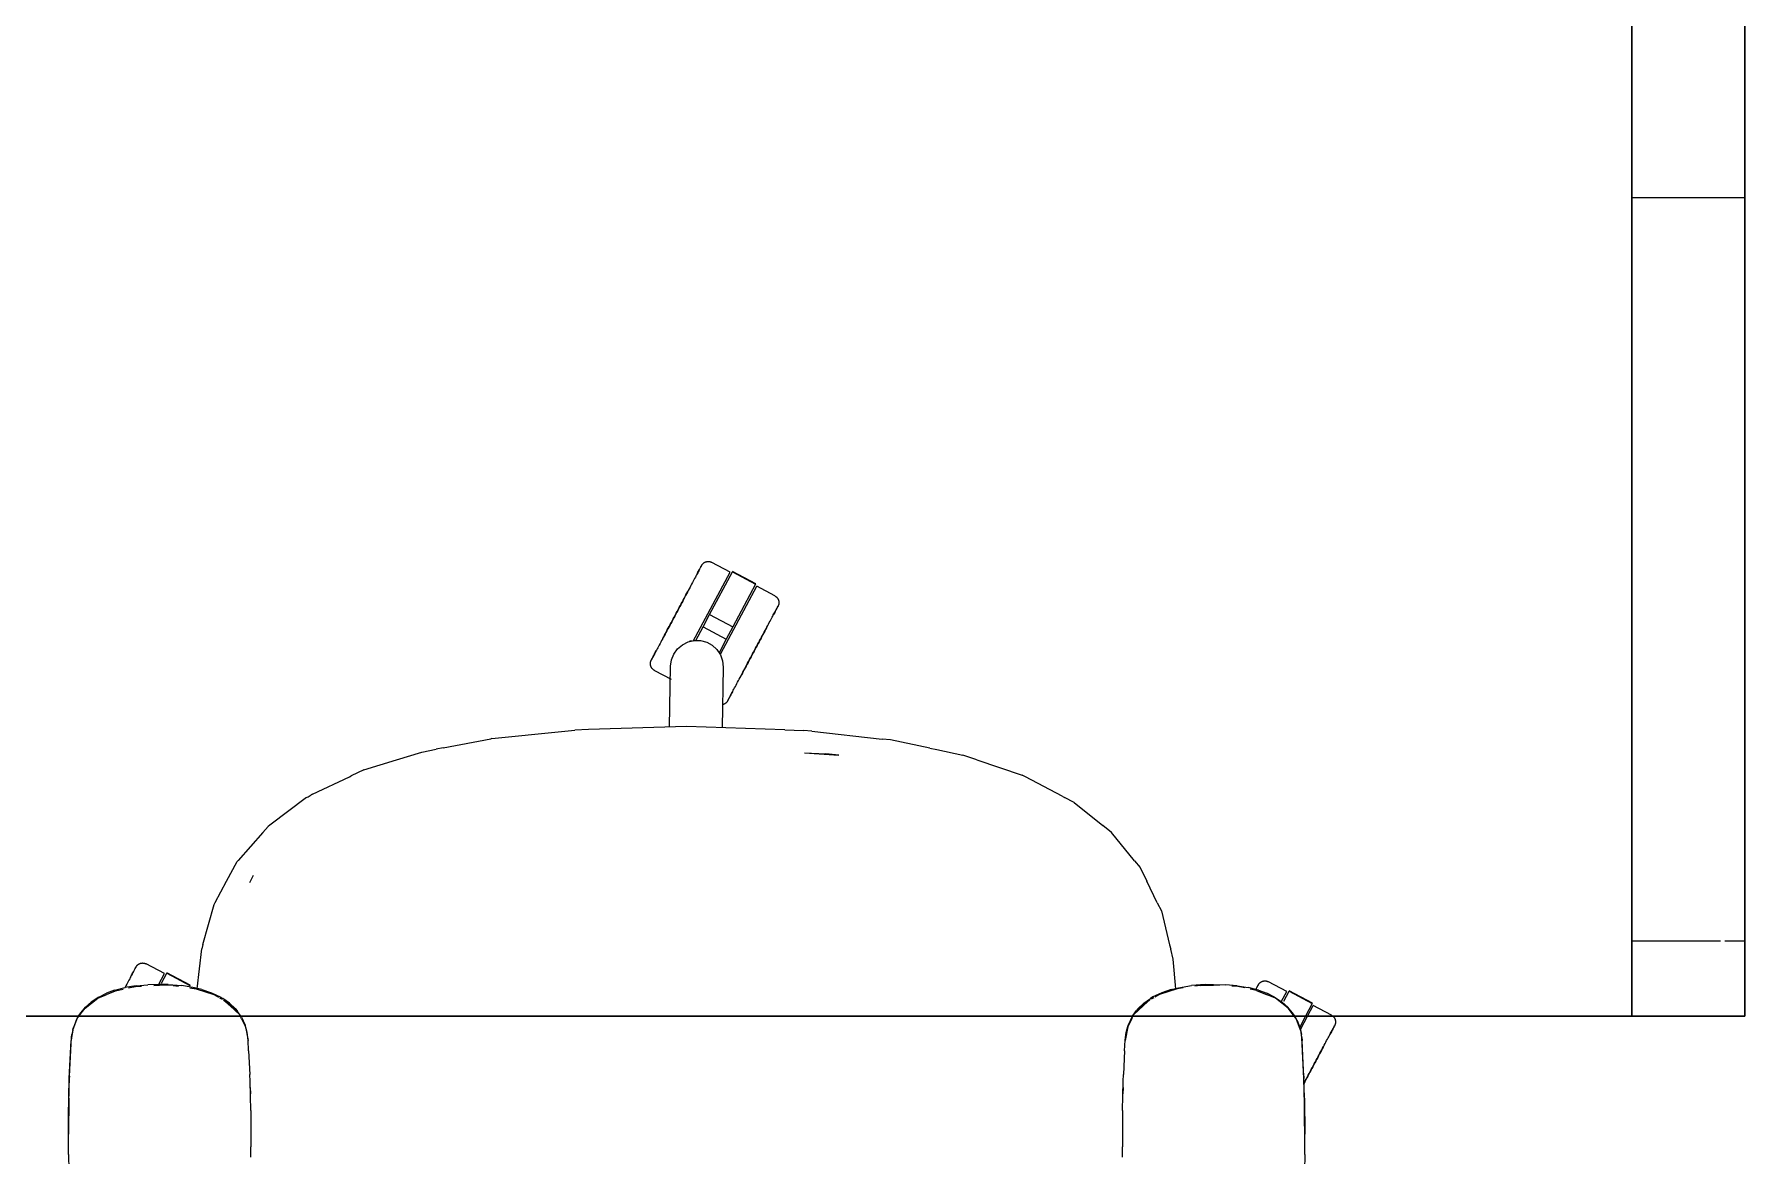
# Model space of a CAD drawing. Header units: millimetres. Extents: x 155927 to 317870, y -36033 to 97293.
# Drawn here: x 170485 to 171394, y 16709 to 17305 of the extents above; entities that cross this region are included whole.
import ezdxf

# ---------------------------------------------------------------- set-up
doc = ezdxf.new("R2010")
doc.units = ezdxf.units.MM
doc.header["$MEASUREMENT"] = 0
doc.layers.add('G-IMPT', color=8, linetype='CONTINUOUS', lineweight=9)
doc.layers.add('I-FURN', color=8, linetype='CONTINUOUS', lineweight=9)

msp = doc.modelspace()

# ---------------------------------------------------------------- linework, layer by layer
at = {"layer": 'G-IMPT'}
for p, q in [((170728.35, 16930.66), (170765.34, 16934.48)), ((170765.34, 16934.48), (170772.41, 16935.21)), ((170779.67, 16935.43), (170772.41, 16935.21)), ((170831.83, 16937.05), (170779.67, 16935.43)), ((170884.01, 16935.35), (170831.83, 16937.05)), ((170884.01, 16935.35), (170893.96, 16935.02)), ((170898.33, 16934.54), (170893.96, 16935.02)), ((170898.33, 16934.54), (170935.77, 16930.41)), ((170677.63, 16919.35), (170691.24, 16923.54)), ((170691.24, 16923.54), (170698.84, 16925)), ((170702.51, 16925.7), (170698.84, 16925)), ((170702.51, 16925.7), (170727.89, 16930.57)), ((170728.35, 16930.66), (170727.89, 16930.57)), ((170894.49, 16923.14), (170905.83, 16922.51)), ((170894.49, 16923.14), (170912.77, 16921.9)), ((170912.77, 16921.9), (170905.83, 16922.51)), ((170940.19, 16929.93), (170935.77, 16930.41)), ((170961.13, 16925.58), (170940.19, 16929.93)), ((170961.13, 16925.58), (170964.81, 16924.81)), ((170964.81, 16924.81), (170978.64, 16921.94)), ((170660.36, 16914.02), (170653.6, 16910.83)), ((170660.36, 16914.02), (170677.63, 16919.35)), ((170986.07, 16919.43), (170978.64, 16921.94)), ((170986.07, 16919.43), (171010.16, 16911.28)), ((170633.04, 16901.14), (170652.68, 16910.4)), ((170652.68, 16910.4), (170653.6, 16910.83)), ((171011.82, 16910.4), (171010.16, 16911.28)), ((171031.33, 16900.1), (171011.82, 16910.4)), ((170629.98, 16899.31), (170610.49, 16884.74)), ((170629.98, 16899.31), (170630.75, 16899.77)), ((170630.75, 16899.77), (170632.33, 16900.71)), ((170633.04, 16901.14), (170632.33, 16900.71)), ((171031.33, 16900.1), (171032.7, 16899.38)), ((171037.83, 16896.67), (171032.7, 16899.38)), ((171037.83, 16896.67), (171052.97, 16884.46)), ((170606.65, 16880.76), (170593.63, 16865.97)), ((170606.65, 16880.76), (170609.52, 16884.02)), ((170610.49, 16884.74), (170609.52, 16884.02)), ((171057.63, 16880.7), (171052.97, 16884.46)), ((171069.8, 16865.75), (171057.63, 16880.7)), ((170587.46, 16854.87), (170593.04, 16865.31)), ((170593.63, 16865.97), (170593.04, 16865.31)), ((171069.8, 16865.75), (171072.78, 16862.1)), ((171072.78, 16862.1), (171076.3, 16854.94)), ((170581.45, 16843.63), (170587.46, 16854.87)), ((170601.65, 16858), (170599.7, 16854.11)), ((170600.48, 16855.71), (170599.7, 16854.11)), ((170601.65, 16858), (170600.48, 16855.71)), ((171081.95, 16843.47), (171076.3, 16854.94)), ((170574.85, 16821.17), (170580.85, 16842.52)), ((170580.85, 16842.52), (170581.45, 16843.63)), ((171081.95, 16843.47), (171084.1, 16839.1)), ((171084.1, 16839.1), (171088.5, 16821.16)), ((170571.8, 16797.64), (170574.21, 16818.91)), ((170574.85, 16821.17), (170574.21, 16818.91)), ((171088.5, 16821.16), (171089.08, 16818.79)), ((171090.38, 16813.5), (171089.08, 16818.79)), ((171091.82, 16797.62), (171090.38, 16813.5)), ((170519.56, 16793.34), (170523.63, 16795.33)), ((170529.08, 16796.89), (170523.45, 16794.56)), ((170527.96, 16796.91), (170523.63, 16795.33)), ((170527.96, 16796.91), (170533.44, 16798.34)), ((170529.08, 16796.89), (170532.54, 16797.6)), ((170539.38, 16799.34), (170533.44, 16798.34)), ((170535.29, 16798.16), (170539.04, 16798.93)), ((170539.04, 16798.93), (170542.24, 16799.12)), ((170539.38, 16799.34), (170545.53, 16799.91)), ((170551.87, 16800.09), (170545.53, 16799.91)), ((170548.76, 16799.52), (170551.87, 16799.71)), ((170556.37, 16800), (170551.87, 16800.09)), ((170559.03, 16799.48), (170551.87, 16799.71)), ((170556.37, 16800), (170563.69, 16799.42)), ((170559.03, 16799.48), (170561.81, 16799.09)), ((170570.45, 16798.31), (170563.69, 16799.42)), ((170568, 16798.22), (170571.29, 16797.76)), ((170574.38, 16797.33), (170570.45, 16798.31)), ((170571.29, 16797.76), (170580.68, 16794.73)), ((170574.38, 16797.33), (170579.46, 16795.59)), ((170579.46, 16795.59), (170584.1, 16793.38)), ((171084.27, 16795.59), (171079.63, 16793.38)), ((171092.44, 16797.76), (171083.05, 16794.73)), ((171089.36, 16797.33), (171084.27, 16795.59)), ((171089.36, 16797.33), (171093.28, 16798.31)), ((171095.74, 16798.22), (171092.44, 16797.76)), ((171093.28, 16798.31), (171100.05, 16799.42)), ((171107.36, 16800), (171100.05, 16799.42)), ((171104.7, 16799.48), (171101.92, 16799.09)), ((171104.7, 16799.48), (171111.87, 16799.71)), ((171107.36, 16800), (171111.87, 16800.09)), ((171111.87, 16800.09), (171118.21, 16799.91)), ((171114.98, 16799.52), (171111.87, 16799.71)), ((171124.36, 16799.34), (171118.21, 16799.91)), ((171124.69, 16798.93), (171121.49, 16799.12)), ((171124.36, 16799.34), (171130.29, 16798.34)), ((171128.44, 16798.16), (171124.69, 16798.93)), ((171135.77, 16796.91), (171130.29, 16798.34)), ((171134.66, 16796.89), (171131.19, 16797.6)), ((171134.66, 16796.89), (171140.28, 16794.56)), ((171135.77, 16796.91), (171140.1, 16795.33)), ((171144.18, 16793.34), (171140.1, 16795.33)), ((170509, 16783.09), (170512.27, 16787.5)), ((170509.39, 16784.28), (170512.47, 16788.02)), ((170512.27, 16787.5), (170519.06, 16792.72)), ((170515.51, 16790.69), (170512.47, 16788.02)), ((170519.56, 16793.34), (170515.51, 16790.69)), ((170519.06, 16792.72), (170523.45, 16794.56)), ((170580.68, 16794.73), (170583.13, 16793.26)), ((170583.6, 16792.98), (170585.04, 16792.12)), ((170584.1, 16793.38), (170585.47, 16792.58)), ((170588.93, 16790.13), (170585.47, 16792.58)), ((170585.83, 16791.65), (170588.98, 16789.76)), ((170586.9, 16790.96), (170588.37, 16789.68)), ((170586.9, 16790.96), (170594.29, 16784.05)), ((170588.52, 16789.54), (170592.06, 16786.47)), ((170591.98, 16787.27), (170588.93, 16790.13)), ((170588.98, 16789.76), (170594.29, 16784.05)), ((170591.98, 16787.27), (170593.11, 16785.94)), ((170594.29, 16784.05), (170592.06, 16786.47)), ((171076.84, 16790.96), (171069.45, 16784.05)), ((171074.75, 16789.76), (171069.45, 16784.05)), ((171069.45, 16784.05), (171071.68, 16786.47)), ((171071.76, 16787.27), (171070.62, 16785.94)), ((171075.21, 16789.54), (171071.68, 16786.47)), ((171071.76, 16787.27), (171074.81, 16790.13)), ((171077.9, 16791.65), (171074.75, 16789.76)), ((171074.81, 16790.13), (171078.26, 16792.58)), ((171076.84, 16790.96), (171075.37, 16789.68)), ((171079.63, 16793.38), (171078.26, 16792.58)), ((171080.13, 16792.98), (171078.69, 16792.12)), ((171083.05, 16794.73), (171080.6, 16793.26)), ((171144.67, 16792.72), (171140.28, 16794.56)), ((171144.18, 16793.34), (171148.23, 16790.69)), ((171151.46, 16787.5), (171144.67, 16792.72)), ((171148.23, 16790.69), (171151.26, 16788.02)), ((171154.34, 16784.28), (171151.26, 16788.02)), ((171154.73, 16783.09), (171151.46, 16787.5)), ((170505.67, 16775.86), (170506.04, 16777.21)), ((170505.69, 16775.68), (170508.1, 16781.88)), ((170507.44, 16780.85), (170506.04, 16777.21)), ((170507.44, 16780.85), (170508.71, 16783.09)), ((170508.1, 16781.88), (170509, 16783.09)), ((170508.71, 16783.09), (170509.39, 16784.28)), ((170595.06, 16783.09), (170593.11, 16785.94)), ((170595.39, 16781.82), (170594.77, 16783.09)), ((170595.31, 16782.72), (170597.3, 16778.4)), ((170595.39, 16781.82), (170597.49, 16777.56)), ((170598.37, 16774.45), (170597.3, 16778.4)), ((170597.49, 16777.56), (170598.87, 16770.21)), ((171066.24, 16777.56), (171064.87, 16770.21)), ((171065.37, 16774.45), (171066.44, 16778.4)), ((171068.34, 16781.82), (171066.24, 16777.56)), ((171068.42, 16782.72), (171066.44, 16778.4)), ((171068.34, 16781.82), (171068.97, 16783.09)), ((171068.67, 16783.09), (171070.62, 16785.94)), ((171155.02, 16783.09), (171154.34, 16784.28)), ((171155.63, 16781.88), (171154.73, 16783.09)), ((171156.3, 16780.85), (171155.02, 16783.09)), ((171158.04, 16775.68), (171155.63, 16781.88)), ((171156.3, 16780.85), (171157.69, 16777.21)), ((171158.06, 16775.86), (171157.69, 16777.21)), ((170503.89, 16750.03), (170504.98, 16771.82)), ((170503.89, 16750.03), (170504.87, 16770.21)), ((170503.93, 16751.24), (170504.98, 16771.82)), ((170504.98, 16771.82), (170504.87, 16770.21)), ((170504.98, 16771.82), (170505.23, 16773.47)), ((170505.69, 16775.68), (170505.11, 16771.83)), ((170505.67, 16775.86), (170505.23, 16773.47)), ((170598.87, 16770.44), (170598.37, 16774.45)), ((170599.15, 16764.77), (170598.87, 16770.44)), ((171064.59, 16764.77), (171064.87, 16770.44)), ((171064.87, 16770.44), (171065.37, 16774.45)), ((171158.04, 16775.68), (171158.62, 16771.83)), ((171158.06, 16775.86), (171158.5, 16773.47)), ((171158.76, 16771.82), (171158.5, 16773.47)), ((171159.8, 16751.24), (171158.76, 16771.82)), ((171159.84, 16750.03), (171158.76, 16771.82)), ((171158.76, 16771.82), (171158.87, 16770.21)), ((171159.84, 16750.03), (171158.87, 16770.21)), ((170599.15, 16764.77), (170599.76, 16752.21)), ((171064.59, 16764.77), (171063.97, 16752.21)), ((170503.43, 16729.85), (170503.93, 16751.24)), ((170503.43, 16729.85), (170503.89, 16750.03)), ((170503.59, 16739.68), (170503.93, 16751.24)), ((170503.93, 16751.24), (170503.89, 16750.03)), ((170599.89, 16748.67), (170599.76, 16752.21)), ((171063.85, 16748.67), (171063.97, 16752.21)), ((171160.31, 16729.85), (171159.8, 16751.24)), ((171160.15, 16739.68), (171159.8, 16751.24)), ((171159.8, 16751.24), (171159.84, 16750.03)), ((171160.31, 16729.85), (171159.84, 16750.03)), ((170600.27, 16733), (170599.89, 16748.67)), ((170599.95, 16745.27), (170600.09, 16741.94)), ((170600.09, 16739.72), (170600.09, 16741.94)), ((171063.47, 16733), (171063.85, 16748.67)), ((171063.79, 16745.27), (171063.64, 16741.94)), ((171063.64, 16739.72), (171063.64, 16741.94)), ((170503.59, 16739.68), (170503.38, 16720.46)), ((170503.43, 16729.85), (170503.59, 16739.68)), ((170503.45, 16731.88), (170503.52, 16733.79)), ((170503.47, 16729.36), (170503.45, 16731.88)), ((170503.47, 16709.66), (170503.59, 16739.68)), ((170600.27, 16733), (170600.32, 16728.49)), ((171063.47, 16733), (171063.42, 16728.49)), ((171160.26, 16709.66), (171160.15, 16739.68)), ((171160.31, 16729.85), (171160.15, 16739.68)), ((171160.15, 16739.68), (171160.35, 16720.46)), ((171160.29, 16731.88), (171160.22, 16733.79)), ((171160.26, 16729.36), (171160.29, 16731.88)), ((170503.47, 16709.66), (170503.43, 16729.85)), ((170600.32, 16728.49), (170600.31, 16713.77)), ((171063.42, 16728.49), (171063.42, 16713.77)), ((171160.26, 16709.66), (171160.31, 16729.85)), ((170503.47, 16709.66), (170503.38, 16720.46)), ((170600.24, 16708.3), (170600.31, 16713.77)), ((171063.5, 16708.3), (171063.42, 16713.77)), ((171160.26, 16709.66), (171160.35, 16720.46)), ((170503.47, 16709.66), (170503.64, 16701.24)), ((171160.26, 16709.66), (171160.1, 16701.24))]:
    msp.add_line(p, q, dxfattribs=at)
at = {"layer": 'I-FURN'}
for p, q in [((171334.07, 18343.09), (171334.07, 16823.09)), ((171394.07, 16823.09), (171394.07, 18343.09)), ((171394.07, 16783.09), (171394.07, 17583.09)), ((171394.07, 17583.09), (171394.07, 16783.09)), ((171334.07, 17218.09), (171334.07, 17348.09)), ((171394.07, 17348.09), (171394.07, 17218.09)), ((171334.07, 16783.09), (171334.07, 17218.09)), ((171394.07, 17218.09), (171334.07, 17218.09)), ((171394.07, 17218.09), (171334.07, 17218.09)), ((171394.07, 17218.09), (171394.07, 16783.09)), ((170839.72, 17022.47), (170839.64, 17022.33)), ((170839.68, 17022.4), (170839.74, 17022.52)), ((170839.77, 17022.57), (170839.72, 17022.47)), ((170839.74, 17022.52), (170839.79, 17022.6)), ((170839.8, 17022.63), (170839.77, 17022.57)), ((170839.79, 17022.6), (170839.81, 17022.64)), ((170839.81, 17022.65), (170839.8, 17022.63)), ((170839.81, 17022.65), (170839.89, 17022.79)), ((170839.81, 17022.64), (170839.81, 17022.65)), ((170839.89, 17022.79), (170839.97, 17022.93)), ((170839.97, 17022.93), (170840.06, 17023.06)), ((170840.06, 17023.06), (170840.16, 17023.19)), ((170840.16, 17023.19), (170840.26, 17023.32)), ((170840.26, 17023.32), (170840.36, 17023.44)), ((170840.36, 17023.44), (170840.47, 17023.56)), ((170840.47, 17023.56), (170840.59, 17023.67)), ((170840.59, 17023.67), (170840.71, 17023.78)), ((170840.71, 17023.78), (170840.83, 17023.88)), ((170840.83, 17023.88), (170840.96, 17023.98)), ((170840.96, 17023.98), (170841.09, 17024.08)), ((170841.09, 17024.08), (170841.22, 17024.17)), ((170841.22, 17024.17), (170841.36, 17024.25)), ((170841.36, 17024.25), (170841.5, 17024.33)), ((170841.5, 17024.33), (170841.65, 17024.4)), ((170841.65, 17024.4), (170841.79, 17024.47)), ((170841.79, 17024.47), (170841.94, 17024.53)), ((170841.94, 17024.53), (170842.09, 17024.58)), ((170842.09, 17024.58), (170842.25, 17024.63)), ((170842.25, 17024.63), (170842.4, 17024.67)), ((170842.4, 17024.67), (170842.56, 17024.7)), ((170842.56, 17024.7), (170842.72, 17024.73)), ((170842.72, 17024.73), (170842.88, 17024.76)), ((170842.88, 17024.76), (170843.04, 17024.77)), ((170843.04, 17024.77), (170843.2, 17024.78)), ((170843.2, 17024.78), (170843.36, 17024.79)), ((170843.36, 17024.79), (170843.52, 17024.78)), ((170843.52, 17024.78), (170843.68, 17024.77)), ((170843.68, 17024.77), (170843.84, 17024.76)), ((170843.84, 17024.76), (170844, 17024.74)), ((170844, 17024.74), (170844.16, 17024.71)), ((170844.16, 17024.71), (170844.32, 17024.67)), ((170844.32, 17024.67), (170844.48, 17024.63)), ((170844.48, 17024.63), (170844.63, 17024.58)), ((170844.63, 17024.58), (170844.78, 17024.53)), ((170844.78, 17024.53), (170844.93, 17024.47)), ((170844.93, 17024.47), (170845.08, 17024.41)), ((170845.08, 17024.41), (170845.22, 17024.34)), ((170845.22, 17024.34), (170845.26, 17024.31)), ((170854.95, 17019.16), (170845.26, 17024.31)), ((170834.96, 17013.53), (170834.54, 17012.74)), ((170835.37, 17014.29), (170834.96, 17013.53)), ((170835.76, 17015.02), (170835.37, 17014.29)), ((170835.42, 16982.45), (170854.95, 17019.16)), ((170836.13, 17015.73), (170835.76, 17015.02)), ((170836.49, 17016.41), (170836.13, 17015.73)), ((170836.84, 17017.06), (170836.49, 17016.41)), ((170837.17, 17017.67), (170836.84, 17017.06)), ((170837.48, 17018.26), (170837.17, 17017.67)), ((170837.31, 17017.95), (170837.61, 17018.52)), ((170837.77, 17018.81), (170837.48, 17018.26)), ((170837.61, 17018.52), (170837.9, 17019.05)), ((170838.05, 17019.33), (170837.77, 17018.81)), ((170837.9, 17019.05), (170838.17, 17019.55)), ((170838.3, 17019.81), (170838.05, 17019.33)), ((170838.17, 17019.55), (170838.41, 17020.02)), ((170838.54, 17020.25), (170838.3, 17019.81)), ((170838.41, 17020.02), (170838.64, 17020.45)), ((170838.76, 17020.66), (170838.54, 17020.25)), ((170838.64, 17020.45), (170838.85, 17020.84)), ((170838.96, 17021.04), (170838.76, 17020.66)), ((170838.85, 17020.84), (170839.04, 17021.2)), ((170839.13, 17021.37), (170838.96, 17021.04)), ((170839.04, 17021.2), (170839.21, 17021.51)), ((170839.29, 17021.67), (170839.13, 17021.37)), ((170839.21, 17021.51), (170839.36, 17021.79)), ((170839.43, 17021.93), (170839.29, 17021.67)), ((170839.36, 17021.79), (170839.49, 17022.03)), ((170839.55, 17022.15), (170839.43, 17021.93)), ((170839.49, 17022.03), (170839.59, 17022.24)), ((170839.64, 17022.33), (170839.55, 17022.15)), ((170839.59, 17022.24), (170839.68, 17022.4)), ((170844.1, 16996.64), (170856.18, 17019.35)), ((170856.18, 17019.35), (170868.54, 17012.78)), ((170868.63, 17012.95), (170856.27, 17019.52)), ((170830.28, 17004.72), (170829.76, 17003.75)), ((170830, 17004.2), (170830.51, 17005.16)), ((170830.79, 17005.68), (170830.28, 17004.72)), ((170830.51, 17005.16), (170831.02, 17006.11)), ((170831.29, 17006.62), (170830.79, 17005.68)), ((170831.02, 17006.11), (170831.52, 17007.05)), ((170831.78, 17007.55), (170831.29, 17006.62)), ((170831.52, 17007.05), (170832.01, 17007.97)), ((170832.27, 17008.46), (170831.78, 17007.55)), ((170832.01, 17007.97), (170832.49, 17008.88)), ((170832.75, 17009.36), (170832.27, 17008.46)), ((170833.21, 17010.24), (170832.75, 17009.36)), ((170833.67, 17011.09), (170833.21, 17010.24)), ((170834.11, 17011.93), (170833.67, 17011.09)), ((170834.54, 17012.74), (170834.11, 17011.93)), ((170850.1, 16975.97), (170869.08, 17011.65)), ((170868.54, 17012.78), (170856.47, 16990.07)), ((170878.76, 17006.5), (170869.08, 17011.65)), ((170878.76, 17006.5), (170878.9, 17006.42)), ((170878.9, 17006.42), (170879.04, 17006.34)), ((170879.04, 17006.34), (170879.17, 17006.25)), ((170879.17, 17006.25), (170879.3, 17006.16)), ((170879.3, 17006.16), (170879.43, 17006.06)), ((170879.43, 17006.06), (170879.55, 17005.95)), ((170879.55, 17005.95), (170879.67, 17005.84)), ((170879.67, 17005.84), (170879.78, 17005.73)), ((170879.78, 17005.73), (170879.89, 17005.61)), ((170879.89, 17005.61), (170880, 17005.49)), ((170880, 17005.49), (170880.1, 17005.36)), ((170880.1, 17005.36), (170880.19, 17005.23)), ((170880.19, 17005.23), (170880.28, 17005.09)), ((170880.28, 17005.09), (170880.36, 17004.95)), ((170880.36, 17004.95), (170880.44, 17004.81)), ((170880.44, 17004.81), (170880.51, 17004.67)), ((170880.51, 17004.67), (170880.58, 17004.52)), ((170880.58, 17004.52), (170880.64, 17004.37)), ((170880.64, 17004.37), (170880.69, 17004.22)), ((170824.7, 16994.23), (170825.23, 16995.23)), ((170825.52, 16995.77), (170824.99, 16994.77)), ((170825.23, 16995.23), (170825.77, 16996.23)), ((170826.06, 16996.78), (170825.52, 16995.77)), ((170825.77, 16996.23), (170826.3, 16997.24)), ((170826.59, 16997.78), (170826.06, 16996.78)), ((170826.3, 16997.24), (170826.84, 16998.25)), ((170827.12, 16998.79), (170826.59, 16997.78)), ((170826.84, 16998.25), (170827.37, 16999.25)), ((170827.66, 16999.79), (170827.12, 16998.79)), ((170827.37, 16999.25), (170827.9, 17000.25)), ((170828.19, 17000.79), (170827.66, 16999.79)), ((170827.9, 17000.25), (170828.43, 17001.25)), ((170828.72, 17001.78), (170828.19, 17000.79)), ((170828.43, 17001.25), (170828.96, 17002.24)), ((170829.24, 17002.77), (170828.72, 17001.78)), ((170828.96, 17002.24), (170829.48, 17003.22)), ((170829.76, 17003.75), (170829.24, 17002.77)), ((170829.48, 17003.22), (170830, 17004.2)), ((170840.57, 16990), (170844.1, 16996.64)), ((170844.1, 16996.64), (170856.47, 16990.07)), ((170877.27, 16995.12), (170877.61, 16995.75)), ((170877.61, 16995.75), (170877.93, 16996.35)), ((170878.09, 16996.66), (170877.78, 16996.08)), ((170877.93, 16996.35), (170878.23, 16996.92)), ((170878.39, 16997.21), (170878.09, 16996.66)), ((170878.23, 16996.92), (170878.51, 16997.46)), ((170878.66, 16997.73), (170878.39, 16997.21)), ((170878.51, 16997.46), (170878.78, 16997.96)), ((170878.92, 16998.21), (170878.66, 16997.73)), ((170878.78, 16997.96), (170879.03, 16998.42)), ((170879.15, 16998.66), (170878.92, 16998.21)), ((170879.03, 16998.42), (170879.26, 16998.85)), ((170879.37, 16999.07), (170879.15, 16998.66)), ((170879.26, 16998.85), (170879.47, 16999.24)), ((170879.57, 16999.44), (170879.37, 16999.07)), ((170879.47, 16999.24), (170879.66, 16999.6)), ((170879.75, 16999.78), (170879.57, 16999.44)), ((170879.66, 16999.6), (170879.82, 16999.92)), ((170879.91, 17000.07), (170879.75, 16999.78)), ((170879.82, 16999.92), (170879.97, 17000.2)), ((170880.04, 17000.33), (170879.91, 17000.07)), ((170879.97, 17000.2), (170880.1, 17000.44)), ((170880.16, 17000.55), (170880.04, 17000.33)), ((170880.1, 17000.44), (170880.21, 17000.64)), ((170880.26, 17000.73), (170880.16, 17000.55)), ((170880.21, 17000.64), (170880.29, 17000.8)), ((170880.33, 17000.87), (170880.26, 17000.73)), ((170880.29, 17000.8), (170880.36, 17000.92)), ((170880.38, 17000.97), (170880.33, 17000.87)), ((170880.36, 17000.92), (170880.4, 17001.01)), ((170880.42, 17001.03), (170880.38, 17000.97)), ((170880.4, 17001.01), (170880.42, 17001.05)), ((170880.43, 17001.05), (170880.42, 17001.03)), ((170880.42, 17001.05), (170880.43, 17001.05)), ((170880.45, 17001.09), (170880.43, 17001.05)), ((170880.52, 17001.24), (170880.45, 17001.09)), ((170880.58, 17001.38), (170880.52, 17001.24)), ((170880.64, 17001.53), (170880.58, 17001.38)), ((170880.7, 17001.69), (170880.64, 17001.53)), ((170880.69, 17004.22), (170880.74, 17004.07)), ((170880.74, 17001.84), (170880.7, 17001.69)), ((170880.74, 17004.07), (170880.78, 17003.91)), ((170880.79, 17002), (170880.74, 17001.84)), ((170880.78, 17003.91), (170880.82, 17003.75)), ((170880.82, 17002.15), (170880.79, 17002)), ((170880.82, 17003.75), (170880.85, 17003.6)), ((170880.85, 17002.31), (170880.82, 17002.15)), ((170880.85, 17003.6), (170880.87, 17003.44)), ((170880.87, 17002.47), (170880.85, 17002.31)), ((170880.87, 17003.44), (170880.89, 17003.28)), ((170880.89, 17002.63), (170880.87, 17002.47)), ((170880.89, 17003.28), (170880.9, 17003.11)), ((170880.9, 17002.79), (170880.89, 17002.63)), ((170880.9, 17003.11), (170880.9, 17002.95)), ((170880.9, 17002.95), (170880.9, 17002.79)), ((170820.4, 16986.14), (170819.93, 16985.26)), ((170820.15, 16985.66), (170820.62, 16986.56)), ((170820.88, 16987.05), (170820.4, 16986.14)), ((170820.62, 16986.56), (170821.11, 16987.47)), ((170821.37, 16987.97), (170820.88, 16987.05)), ((170821.11, 16987.47), (170821.6, 16988.4)), ((170821.87, 16988.91), (170821.37, 16987.97)), ((170821.6, 16988.4), (170822.11, 16989.35)), ((170822.38, 16989.86), (170821.87, 16988.91)), ((170822.11, 16989.35), (170822.61, 16990.3)), ((170822.89, 16990.83), (170822.38, 16989.86)), ((170822.61, 16990.3), (170823.13, 16991.27)), ((170823.41, 16991.8), (170822.89, 16990.83)), ((170823.13, 16991.27), (170823.65, 16992.25)), ((170823.93, 16992.78), (170823.41, 16991.8)), ((170823.65, 16992.25), (170824.17, 16993.24)), ((170824.46, 16993.77), (170823.93, 16992.78)), ((170824.17, 16993.24), (170824.7, 16994.23)), ((170824.99, 16994.77), (170824.46, 16993.77)), ((170836.77, 16982.86), (170840.57, 16990)), ((170840.57, 16990), (170852.93, 16983.43)), ((170856.47, 16990.07), (170852.93, 16983.43)), ((170872.13, 16985.45), (170872.62, 16986.38)), ((170872.88, 16986.87), (170872.4, 16985.95)), ((170872.62, 16986.38), (170873.11, 16987.28)), ((170873.36, 16987.76), (170872.88, 16986.87)), ((170873.11, 16987.28), (170873.58, 16988.17)), ((170873.83, 16988.64), (170873.36, 16987.76)), ((170873.58, 16988.17), (170874.04, 16989.04)), ((170874.28, 16989.5), (170873.83, 16988.64)), ((170874.04, 16989.04), (170874.49, 16989.88)), ((170874.73, 16990.33), (170874.28, 16989.5)), ((170874.49, 16989.88), (170874.93, 16990.71)), ((170874.93, 16990.71), (170875.35, 16991.51)), ((170875.35, 16991.51), (170875.77, 16992.29)), ((170875.77, 16992.29), (170876.16, 16993.04)), ((170876.16, 16993.04), (170876.55, 16993.76)), ((170876.55, 16993.76), (170876.92, 16994.45)), ((170876.92, 16994.45), (170877.27, 16995.12)), ((170815.58, 16977.08), (170815.28, 16976.51)), ((170815.41, 16976.76), (170815.73, 16977.35)), ((170815.9, 16977.68), (170815.58, 16977.08)), ((170816.24, 16978.31), (170815.9, 16977.68)), ((170816.59, 16978.98), (170816.24, 16978.31)), ((170816.96, 16979.67), (170816.59, 16978.98)), ((170817.34, 16980.39), (170816.96, 16979.67)), ((170817.74, 16981.14), (170817.34, 16980.39)), ((170818.15, 16981.92), (170817.74, 16981.14)), ((170818.58, 16982.72), (170818.15, 16981.92)), ((170819.02, 16983.54), (170818.58, 16982.72)), ((170818.78, 16983.09), (170819.22, 16983.93)), ((170819.47, 16984.39), (170819.02, 16983.54)), ((170819.22, 16983.93), (170819.68, 16984.79)), ((170819.93, 16985.26), (170819.47, 16984.39)), ((170819.68, 16984.79), (170820.15, 16985.66)), ((170825.09, 16975.59), (170827.05, 16978.33)), ((170827.05, 16978.33), (170829.61, 16980.52)), ((170829.61, 16980.52), (170832.63, 16982.04)), ((170832.63, 16982.04), (170835.92, 16982.79)), ((170835.92, 16982.79), (170839.29, 16982.73)), ((170839.29, 16982.73), (170842.55, 16981.86)), ((170842.55, 16981.86), (170845.51, 16980.24)), ((170845.51, 16980.24), (170848, 16977.96)), ((170848, 16977.96), (170849.86, 16975.15)), ((170852.93, 16983.43), (170849.14, 16976.28)), ((170867.74, 16977.19), (170867.21, 16976.19)), ((170867.45, 16976.65), (170867.99, 16977.65)), ((170868.27, 16978.19), (170867.74, 16977.19)), ((170867.99, 16977.65), (170868.52, 16978.66)), ((170868.8, 16979.19), (170868.27, 16978.19)), ((170868.52, 16978.66), (170869.05, 16979.65)), ((170869.33, 16980.19), (170868.8, 16979.19)), ((170869.05, 16979.65), (170869.58, 16980.64)), ((170869.86, 16981.18), (170869.33, 16980.19)), ((170869.58, 16980.64), (170870.1, 16981.63)), ((170870.38, 16982.15), (170869.86, 16981.18)), ((170870.1, 16981.63), (170870.62, 16982.6)), ((170870.89, 16983.12), (170870.38, 16982.15)), ((170870.62, 16982.6), (170871.13, 16983.56)), ((170871.4, 16984.08), (170870.89, 16983.12)), ((170871.13, 16983.56), (170871.63, 16984.52)), ((170871.9, 16985.02), (170871.4, 16984.08)), ((170871.63, 16984.52), (170872.13, 16985.45)), ((170872.4, 16985.95), (170871.9, 16985.02)), ((170812.61, 16970.63), (170812.62, 16970.8)), ((170812.61, 16970.47), (170812.61, 16970.63)), ((170812.61, 16970.31), (170812.61, 16970.47)), ((170812.62, 16970.15), (170812.61, 16970.31)), ((170812.62, 16970.8), (170812.64, 16970.96)), ((170812.64, 16969.99), (170812.62, 16970.15)), ((170812.64, 16970.96), (170812.66, 16971.12)), ((170812.66, 16969.83), (170812.64, 16969.99)), ((170812.66, 16971.12), (170812.69, 16971.27)), ((170812.69, 16969.67), (170812.66, 16969.83)), ((170812.69, 16971.27), (170812.72, 16971.43)), ((170812.73, 16969.52), (170812.69, 16969.67)), ((170812.72, 16971.43), (170812.76, 16971.59)), ((170812.77, 16969.36), (170812.73, 16969.52)), ((170812.76, 16971.59), (170812.81, 16971.74)), ((170812.82, 16969.21), (170812.77, 16969.36)), ((170812.81, 16971.74), (170812.86, 16971.89)), ((170812.87, 16969.05), (170812.82, 16969.21)), ((170812.86, 16971.89), (170812.92, 16972.04)), ((170812.93, 16968.9), (170812.87, 16969.05)), ((170812.92, 16972.04), (170812.99, 16972.19)), ((170813, 16968.76), (170812.93, 16968.9)), ((170812.99, 16972.19), (170813.06, 16972.34)), ((170813.07, 16968.61), (170813, 16968.76)), ((170813.06, 16972.34), (170813.08, 16972.37)), ((170813.15, 16968.47), (170813.07, 16968.61)), ((170813.11, 16972.42), (170813.08, 16972.38)), ((170813.08, 16972.37), (170813.09, 16972.39)), ((170813.08, 16972.38), (170813.08, 16972.37)), ((170813.09, 16972.39), (170813.12, 16972.45)), ((170813.15, 16972.5), (170813.11, 16972.42)), ((170813.12, 16972.45), (170813.18, 16972.55)), ((170813.21, 16972.63), (170813.15, 16972.5)), ((170813.23, 16968.33), (170813.15, 16968.47)), ((170813.18, 16972.55), (170813.25, 16972.69)), ((170813.3, 16972.79), (170813.21, 16972.63)), ((170813.32, 16968.2), (170813.23, 16968.33)), ((170813.25, 16972.69), (170813.35, 16972.87)), ((170813.41, 16972.99), (170813.3, 16972.79)), ((170813.41, 16968.07), (170813.32, 16968.2)), ((170813.35, 16972.87), (170813.46, 16973.09)), ((170813.54, 16973.23), (170813.41, 16972.99)), ((170813.51, 16967.94), (170813.41, 16968.07)), ((170813.46, 16973.09), (170813.6, 16973.35)), ((170813.61, 16967.82), (170813.51, 16967.94)), ((170813.68, 16973.51), (170813.54, 16973.23)), ((170813.6, 16973.35), (170813.76, 16973.65)), ((170813.85, 16973.83), (170813.68, 16973.51)), ((170813.76, 16973.65), (170813.94, 16973.99)), ((170814.04, 16974.18), (170813.85, 16973.83)), ((170813.94, 16973.99), (170814.14, 16974.36)), ((170814.25, 16974.57), (170814.04, 16974.18)), ((170814.14, 16974.36), (170814.35, 16974.77)), ((170814.48, 16975), (170814.25, 16974.57)), ((170814.35, 16974.77), (170814.59, 16975.21)), ((170814.73, 16975.47), (170814.48, 16975)), ((170814.59, 16975.21), (170814.85, 16975.7)), ((170814.99, 16975.97), (170814.73, 16975.47)), ((170814.85, 16975.7), (170815.12, 16976.21)), ((170815.28, 16976.51), (170814.99, 16975.97)), ((170815.12, 16976.21), (170815.41, 16976.76)), ((170822.81, 16936.77), (170823.37, 16969.11)), ((170823.37, 16969.11), (170823.84, 16972.45)), ((170823.84, 16972.45), (170825.09, 16975.59)), ((170849.86, 16975.15), (170851, 16971.98)), ((170851.35, 16968.62), (170850.79, 16936.43)), ((170851, 16971.98), (170851.35, 16968.62)), ((170862.99, 16968.27), (170862.49, 16967.31)), ((170862.72, 16967.75), (170863.23, 16968.71)), ((170863.51, 16969.23), (170862.99, 16968.27)), ((170863.23, 16968.71), (170863.74, 16969.68)), ((170864.03, 16970.2), (170863.51, 16969.23)), ((170863.74, 16969.68), (170864.27, 16970.66)), ((170864.55, 16971.19), (170864.03, 16970.2)), ((170864.27, 16970.66), (170864.79, 16971.64)), ((170865.07, 16972.18), (170864.55, 16971.19)), ((170864.79, 16971.64), (170865.32, 16972.64)), ((170865.61, 16973.18), (170865.07, 16972.18)), ((170865.32, 16972.64), (170865.85, 16973.64)), ((170866.14, 16974.18), (170865.61, 16973.18)), ((170865.85, 16973.64), (170866.38, 16974.64)), ((170866.67, 16975.18), (170866.14, 16974.18)), ((170866.38, 16974.64), (170866.92, 16975.64)), ((170867.21, 16976.19), (170866.67, 16975.18)), ((170866.92, 16975.64), (170867.45, 16976.65)), ((170813.72, 16967.7), (170813.61, 16967.82)), ((170813.84, 16967.58), (170813.72, 16967.7)), ((170813.96, 16967.48), (170813.84, 16967.58)), ((170814.08, 16967.37), (170813.96, 16967.48)), ((170814.2, 16967.27), (170814.08, 16967.37)), ((170814.33, 16967.18), (170814.2, 16967.27)), ((170814.47, 16967.09), (170814.33, 16967.18)), ((170814.61, 16967), (170814.47, 16967.09)), ((170814.75, 16966.92), (170814.61, 16967)), ((170814.75, 16966.92), (170823.59, 16962.22)), ((170857.75, 16958.4), (170858.14, 16959.14)), ((170858.14, 16959.14), (170858.55, 16959.9)), ((170858.55, 16959.9), (170858.96, 16960.69)), ((170858.96, 16960.69), (170859.4, 16961.5)), ((170859.4, 16961.5), (170859.84, 16962.33)), ((170859.84, 16962.33), (170860.3, 16963.19)), ((170860.3, 16963.19), (170860.76, 16964.07)), ((170860.76, 16964.07), (170861.24, 16964.96)), ((170861.5, 16965.45), (170861.02, 16964.55)), ((170861.24, 16964.96), (170861.72, 16965.88)), ((170861.99, 16966.38), (170861.5, 16965.45)), ((170861.72, 16965.88), (170862.22, 16966.81)), ((170862.49, 16967.31), (170861.99, 16966.38)), ((170862.22, 16966.81), (170862.72, 16967.75)), ((170852.92, 16949.75), (170852.8, 16949.65)), ((170853.03, 16949.87), (170852.92, 16949.75)), ((170853.14, 16949.99), (170853.03, 16949.87)), ((170853.25, 16950.11), (170853.14, 16949.99)), ((170853.35, 16950.24), (170853.25, 16950.11)), ((170853.44, 16950.37), (170853.35, 16950.24)), ((170853.53, 16950.5), (170853.44, 16950.37)), ((170853.62, 16950.64), (170853.53, 16950.5)), ((170853.7, 16950.78), (170853.62, 16950.64)), ((170853.72, 16950.83), (170853.7, 16950.78)), ((170853.7, 16950.78), (170853.71, 16950.8)), ((170853.7, 16950.78), (170853.7, 16950.78)), ((170853.71, 16950.8), (170853.74, 16950.86)), ((170853.76, 16950.91), (170853.72, 16950.83)), ((170853.74, 16950.86), (170853.79, 16950.96)), ((170853.83, 16951.03), (170853.76, 16950.91)), ((170853.79, 16950.96), (170853.87, 16951.1)), ((170853.92, 16951.19), (170853.83, 16951.03)), ((170853.87, 16951.1), (170853.96, 16951.28)), ((170854.02, 16951.39), (170853.92, 16951.19)), ((170853.96, 16951.28), (170854.08, 16951.5)), ((170854.15, 16951.63), (170854.02, 16951.39)), ((170854.08, 16951.5), (170854.22, 16951.76)), ((170854.3, 16951.91), (170854.15, 16951.63)), ((170854.22, 16951.76), (170854.37, 16952.05)), ((170854.47, 16952.23), (170854.3, 16951.91)), ((170854.37, 16952.05), (170854.55, 16952.39)), ((170854.66, 16952.59), (170854.47, 16952.23)), ((170854.55, 16952.39), (170854.75, 16952.76)), ((170854.87, 16952.98), (170854.66, 16952.59)), ((170854.75, 16952.76), (170854.97, 16953.17)), ((170855.09, 16953.41), (170854.87, 16952.98)), ((170854.97, 16953.17), (170855.21, 16953.62)), ((170855.34, 16953.87), (170855.09, 16953.41)), ((170855.21, 16953.62), (170855.46, 16954.1)), ((170855.61, 16954.38), (170855.34, 16953.87)), ((170855.46, 16954.1), (170855.74, 16954.62)), ((170855.89, 16954.91), (170855.61, 16954.38)), ((170855.74, 16954.62), (170856.03, 16955.17)), ((170856.2, 16955.48), (170855.89, 16954.91)), ((170856.03, 16955.17), (170856.34, 16955.75)), ((170856.34, 16955.75), (170856.67, 16956.37)), ((170856.67, 16956.37), (170857.01, 16957.02)), ((170857.01, 16957.02), (170857.37, 16957.7)), ((170857.37, 16957.7), (170857.75, 16958.4)), ((170851.1, 16948.76), (170850.95, 16948.72)), ((170851.26, 16948.8), (170851.1, 16948.76)), ((170851.41, 16948.85), (170851.26, 16948.8)), ((170851.57, 16948.9), (170851.41, 16948.85)), ((170851.71, 16948.96), (170851.57, 16948.9)), ((170851.86, 16949.03), (170851.71, 16948.96)), ((170852.01, 16949.1), (170851.86, 16949.03)), ((170852.15, 16949.18), (170852.01, 16949.1)), ((170852.29, 16949.26), (170852.15, 16949.18)), ((170852.42, 16949.35), (170852.29, 16949.26)), ((170852.55, 16949.44), (170852.42, 16949.35)), ((170852.68, 16949.54), (170852.55, 16949.44)), ((170852.8, 16949.65), (170852.68, 16949.54)), ((171334.07, 16823.09), (171334.07, 16783.09)), ((171381.17, 16823.09), (171334.07, 16823.09)), ((171381.17, 16823.09), (171334.07, 16823.09)), ((171394.07, 16823.09), (171383.49, 16823.09)), ((171394.07, 16823.09), (171383.49, 16823.09)), ((171394.07, 16783.09), (171394.07, 16823.09)), ((170536.93, 16804.9), (170536.62, 16804.31)), ((170536.77, 16804.59), (170537.07, 16805.16)), ((170537.22, 16805.45), (170536.93, 16804.9)), ((170537.07, 16805.16), (170537.35, 16805.69)), ((170537.5, 16805.97), (170537.22, 16805.45)), ((170537.35, 16805.69), (170537.62, 16806.19)), ((170537.76, 16806.45), (170537.5, 16805.97)), ((170537.62, 16806.19), (170537.87, 16806.66)), ((170537.99, 16806.9), (170537.76, 16806.45)), ((170537.87, 16806.66), (170538.1, 16807.09)), ((170538.21, 16807.31), (170537.99, 16806.9)), ((170538.1, 16807.09), (170538.31, 16807.48)), ((170538.41, 16807.68), (170538.21, 16807.31)), ((170538.31, 16807.48), (170538.49, 16807.84)), ((170538.59, 16808.01), (170538.41, 16807.68)), ((170538.49, 16807.84), (170538.66, 16808.15)), ((170538.75, 16808.31), (170538.59, 16808.01)), ((170538.66, 16808.15), (170538.81, 16808.43)), ((170538.88, 16808.57), (170538.75, 16808.31)), ((170538.81, 16808.43), (170538.94, 16808.67)), ((170539, 16808.79), (170538.88, 16808.57)), ((170538.94, 16808.67), (170539.05, 16808.88)), ((170539.1, 16808.97), (170539, 16808.79)), ((170539.05, 16808.88), (170539.13, 16809.04)), ((170539.17, 16809.11), (170539.1, 16808.97)), ((170539.13, 16809.04), (170539.2, 16809.16)), ((170539.22, 16809.21), (170539.17, 16809.11)), ((170539.2, 16809.16), (170539.24, 16809.24)), ((170539.26, 16809.27), (170539.22, 16809.21)), ((170539.24, 16809.24), (170539.26, 16809.28)), ((170539.26, 16809.28), (170539.27, 16809.29)), ((170539.27, 16809.29), (170539.26, 16809.27)), ((170539.27, 16809.29), (170539.34, 16809.43)), ((170539.34, 16809.43), (170539.43, 16809.57)), ((170539.43, 16809.57), (170539.52, 16809.7)), ((170539.52, 16809.7), (170539.61, 16809.83)), ((170539.61, 16809.83), (170539.71, 16809.96)), ((170539.71, 16809.96), (170539.82, 16810.08)), ((170539.82, 16810.08), (170539.93, 16810.2)), ((170539.93, 16810.2), (170540.04, 16810.31)), ((170540.04, 16810.31), (170540.16, 16810.42)), ((170540.16, 16810.42), (170540.28, 16810.53)), ((170540.28, 16810.53), (170540.41, 16810.63)), ((170540.41, 16810.63), (170540.54, 16810.72)), ((170540.54, 16810.72), (170540.68, 16810.81)), ((170540.68, 16810.81), (170540.81, 16810.89)), ((170540.81, 16810.89), (170540.96, 16810.97)), ((170540.96, 16810.97), (170541.1, 16811.04)), ((170541.1, 16811.04), (170541.25, 16811.11)), ((170541.25, 16811.11), (170541.4, 16811.17)), ((170541.4, 16811.17), (170541.55, 16811.22)), ((170541.55, 16811.22), (170541.7, 16811.27)), ((170541.7, 16811.27), (170541.86, 16811.31)), ((170541.86, 16811.31), (170542.02, 16811.35)), ((170542.02, 16811.35), (170542.17, 16811.37)), ((170542.17, 16811.37), (170542.33, 16811.4)), ((170542.33, 16811.4), (170542.49, 16811.41)), ((170542.49, 16811.41), (170542.66, 16811.42)), ((170542.66, 16811.42), (170542.82, 16811.43)), ((170542.82, 16811.43), (170542.98, 16811.42)), ((170542.98, 16811.42), (170543.14, 16811.42)), ((170543.14, 16811.42), (170543.3, 16811.4)), ((170543.3, 16811.4), (170543.46, 16811.38)), ((170543.46, 16811.38), (170543.62, 16811.35)), ((170543.62, 16811.35), (170543.77, 16811.31)), ((170543.77, 16811.31), (170543.93, 16811.27)), ((170543.93, 16811.27), (170544.08, 16811.23)), ((170544.08, 16811.23), (170544.24, 16811.17)), ((170544.24, 16811.17), (170544.39, 16811.11)), ((170544.39, 16811.11), (170544.53, 16811.05)), ((170544.53, 16811.05), (170544.68, 16810.98)), ((170544.68, 16810.98), (170544.72, 16810.96)), ((170554.4, 16805.81), (170544.72, 16810.96)), ((170551.41, 16800.18), (170554.4, 16805.81)), ((170552.82, 16800.7), (170555.63, 16805.99)), ((170555.63, 16805.99), (170567.99, 16799.42)), ((170568.09, 16799.59), (170555.72, 16806.16)), ((170533.57, 16798.57), (170533.3, 16798.07)), ((170534, 16799.38), (170533.57, 16798.57)), ((170534.42, 16800.17), (170534, 16799.38)), ((170534.82, 16800.93), (170534.42, 16800.17)), ((170535.21, 16801.67), (170534.82, 16800.93)), ((170535.59, 16802.37), (170535.21, 16801.67)), ((170535.95, 16803.05), (170535.59, 16802.37)), ((170536.29, 16803.7), (170535.95, 16803.05)), ((170536.62, 16804.31), (170536.29, 16803.7)), ((170567.99, 16799.42), (170567.94, 16799.32)), ((171134.15, 16797.16), (171134.38, 16797.59)), ((171134.5, 16797.81), (171134.28, 16797.4)), ((171134.38, 16797.59), (171134.59, 16797.99)), ((171134.69, 16798.18), (171134.5, 16797.81)), ((171134.59, 16797.99), (171134.78, 16798.34)), ((171134.87, 16798.52), (171134.69, 16798.18)), ((171134.78, 16798.34), (171134.95, 16798.66)), ((171135.03, 16798.81), (171134.87, 16798.52)), ((171134.95, 16798.66), (171135.1, 16798.94)), ((171135.17, 16799.07), (171135.03, 16798.81)), ((171135.1, 16798.94), (171135.22, 16799.18)), ((171135.28, 16799.29), (171135.17, 16799.07)), ((171135.22, 16799.18), (171135.33, 16799.38)), ((171135.38, 16799.47), (171135.28, 16799.29)), ((171135.33, 16799.38), (171135.42, 16799.54)), ((171135.45, 16799.61), (171135.38, 16799.47)), ((171135.42, 16799.54), (171135.48, 16799.66)), ((171135.51, 16799.71), (171135.45, 16799.61)), ((171135.48, 16799.66), (171135.53, 16799.75)), ((171135.54, 16799.77), (171135.51, 16799.71)), ((171135.53, 16799.75), (171135.55, 16799.79)), ((171135.55, 16799.79), (171135.54, 16799.77)), ((171135.55, 16799.79), (171135.63, 16799.93)), ((171135.55, 16799.79), (171135.55, 16799.79)), ((171135.63, 16799.93), (171135.71, 16800.07)), ((171135.71, 16800.07), (171135.8, 16800.21)), ((171135.8, 16800.21), (171135.9, 16800.34)), ((171135.9, 16800.34), (171136, 16800.46)), ((171136, 16800.46), (171136.1, 16800.59)), ((171136.1, 16800.59), (171136.21, 16800.7)), ((171136.21, 16800.7), (171136.33, 16800.82)), ((171136.33, 16800.82), (171136.44, 16800.93)), ((171136.44, 16800.93), (171136.57, 16801.03)), ((171136.57, 16801.03), (171136.7, 16801.13)), ((171136.7, 16801.13), (171136.83, 16801.22)), ((171136.83, 16801.22), (171136.96, 16801.31)), ((171136.96, 16801.31), (171137.1, 16801.39)), ((171137.1, 16801.39), (171137.24, 16801.47)), ((171137.24, 16801.47), (171137.38, 16801.54)), ((171137.38, 16801.54), (171137.53, 16801.61)), ((171137.53, 16801.61), (171137.68, 16801.67)), ((171137.68, 16801.67), (171137.83, 16801.72)), ((171137.83, 16801.72), (171137.99, 16801.77)), ((171137.99, 16801.77), (171138.14, 16801.81)), ((171138.14, 16801.81), (171138.3, 16801.85)), ((171138.3, 16801.85), (171138.46, 16801.88)), ((171138.46, 16801.88), (171138.62, 16801.9)), ((171138.62, 16801.9), (171138.78, 16801.92)), ((171138.78, 16801.92), (171138.94, 16801.93)), ((171138.94, 16801.93), (171139.1, 16801.93)), ((171139.1, 16801.93), (171139.26, 16801.93)), ((171139.26, 16801.93), (171139.42, 16801.92)), ((171139.42, 16801.92), (171139.58, 16801.9)), ((171139.58, 16801.9), (171139.74, 16801.88)), ((171139.74, 16801.88), (171139.9, 16801.85)), ((171139.9, 16801.85), (171140.06, 16801.82)), ((171140.06, 16801.82), (171140.21, 16801.78)), ((171140.21, 16801.78), (171140.37, 16801.73)), ((171140.37, 16801.73), (171140.52, 16801.68)), ((171140.52, 16801.68), (171140.67, 16801.62)), ((171140.67, 16801.62), (171140.82, 16801.55)), ((171140.82, 16801.55), (171140.96, 16801.48)), ((171140.96, 16801.48), (171141, 16801.46)), ((171150.69, 16796.31), (171141, 16801.46)), ((171147.93, 16791.12), (171150.69, 16796.31)), ((171149.1, 16791.2), (171151.92, 16796.49)), ((171151.92, 16796.49), (171164.28, 16789.92)), ((171164.37, 16790.09), (171152.01, 16796.67)), ((171164.28, 16789.92), (171160.72, 16783.23)), ((171162, 16783.51), (171164.81, 16788.8)), ((171174.5, 16783.65), (171164.81, 16788.8)), ((169394.07, 16783.09), (171394.07, 16783.09)), ((171394.07, 16783.09), (169394.07, 16783.09)), ((171160.72, 16783.23), (171157.63, 16777.41)), ((171158.08, 16776.13), (171162, 16783.51)), ((171174.5, 16783.65), (171174.64, 16783.57)), ((171174.64, 16783.57), (171174.78, 16783.49)), ((171174.78, 16783.49), (171174.91, 16783.4)), ((171174.91, 16783.4), (171175.04, 16783.3)), ((171175.04, 16783.3), (171175.17, 16783.2)), ((171175.17, 16783.2), (171175.29, 16783.1)), ((171175.29, 16783.1), (171175.41, 16782.99)), ((171175.41, 16782.99), (171175.52, 16782.87)), ((171175.65, 16777.22), (171175.49, 16776.92)), ((171175.52, 16782.87), (171175.63, 16782.75)), ((171175.56, 16777.06), (171175.71, 16777.34)), ((171175.63, 16782.75), (171175.74, 16782.63)), ((171175.78, 16777.48), (171175.65, 16777.22)), ((171175.71, 16777.34), (171175.84, 16777.58)), ((171175.74, 16782.63), (171175.84, 16782.5)), ((171175.9, 16777.7), (171175.78, 16777.48)), ((171175.84, 16782.5), (171175.93, 16782.37)), ((171175.84, 16777.58), (171175.95, 16777.78)), ((171176, 16777.88), (171175.9, 16777.7)), ((171175.93, 16782.37), (171176.02, 16782.24)), ((171175.95, 16777.78), (171176.03, 16777.95)), ((171176.07, 16778.02), (171176, 16777.88)), ((171176.02, 16782.24), (171176.1, 16782.1)), ((171176.03, 16777.95), (171176.1, 16778.07)), ((171176.12, 16778.12), (171176.07, 16778.02)), ((171176.1, 16782.1), (171176.18, 16781.96)), ((171176.1, 16778.07), (171176.14, 16778.15)), ((171176.16, 16778.18), (171176.12, 16778.12)), ((171176.14, 16778.15), (171176.16, 16778.19)), ((171176.17, 16778.2), (171176.16, 16778.18)), ((171176.16, 16778.19), (171176.17, 16778.2)), ((171176.19, 16778.24), (171176.17, 16778.2)), ((171176.18, 16781.96), (171176.25, 16781.81)), ((171176.26, 16778.38), (171176.19, 16778.24)), ((171176.25, 16781.81), (171176.32, 16781.67)), ((171176.32, 16778.53), (171176.26, 16778.38)), ((171176.32, 16781.67), (171176.38, 16781.52)), ((171176.38, 16778.68), (171176.32, 16778.53)), ((171176.38, 16781.52), (171176.43, 16781.37)), ((171176.44, 16778.83), (171176.38, 16778.68)), ((171176.43, 16781.37), (171176.48, 16781.21)), ((171176.48, 16778.98), (171176.44, 16778.83)), ((171176.48, 16781.21), (171176.52, 16781.06)), ((171176.52, 16779.14), (171176.48, 16778.98)), ((171176.52, 16781.06), (171176.56, 16780.9)), ((171176.56, 16779.3), (171176.52, 16779.14)), ((171176.56, 16780.9), (171176.58, 16780.74)), ((171176.59, 16779.46), (171176.56, 16779.3)), ((171176.58, 16780.74), (171176.61, 16780.58)), ((171176.61, 16779.62), (171176.59, 16779.46)), ((171176.61, 16780.58), (171176.62, 16780.42)), ((171176.63, 16779.78), (171176.61, 16779.62)), ((171176.62, 16780.42), (171176.63, 16780.26)), ((171176.63, 16780.26), (171176.64, 16780.1)), ((171176.64, 16780.1), (171176.63, 16779.94)), ((171176.63, 16779.94), (171176.63, 16779.78)), ((171334.07, 16783.09), (171394.07, 16783.09)), ((171394.07, 16783.09), (171334.07, 16783.09)), ((171170.67, 16767.85), (171171.09, 16768.65)), ((171171.09, 16768.65), (171171.5, 16769.43)), ((171171.5, 16769.43), (171171.9, 16770.18)), ((171171.9, 16770.18), (171172.29, 16770.9)), ((171172.29, 16770.9), (171172.66, 16771.6)), ((171172.66, 16771.6), (171173.01, 16772.26)), ((171173.01, 16772.26), (171173.35, 16772.89)), ((171173.35, 16772.89), (171173.67, 16773.5)), ((171173.83, 16773.81), (171173.52, 16773.22)), ((171173.67, 16773.5), (171173.97, 16774.06)), ((171174.12, 16774.36), (171173.83, 16773.81)), ((171173.97, 16774.06), (171174.25, 16774.6)), ((171174.4, 16774.88), (171174.12, 16774.36)), ((171174.25, 16774.6), (171174.52, 16775.1)), ((171174.66, 16775.36), (171174.4, 16774.88)), ((171174.52, 16775.1), (171174.77, 16775.57)), ((171174.89, 16775.8), (171174.66, 16775.36)), ((171174.77, 16775.57), (171175, 16776)), ((171175.11, 16776.21), (171174.89, 16775.8)), ((171175, 16776), (171175.2, 16776.39)), ((171175.31, 16776.59), (171175.11, 16776.21)), ((171175.2, 16776.39), (171175.39, 16776.75)), ((171175.49, 16776.92), (171175.31, 16776.59)), ((171175.39, 16776.75), (171175.56, 16777.06)), ((171166.12, 16759.3), (171165.6, 16758.32)), ((171165.84, 16758.77), (171166.36, 16759.75)), ((171166.63, 16760.27), (171166.12, 16759.3)), ((171166.36, 16759.75), (171166.87, 16760.71)), ((171167.14, 16761.22), (171166.63, 16760.27)), ((171166.87, 16760.71), (171167.37, 16761.66)), ((171167.64, 16762.17), (171167.14, 16761.22)), ((171167.37, 16761.66), (171167.87, 16762.6)), ((171168.14, 16763.1), (171167.64, 16762.17)), ((171167.87, 16762.6), (171168.36, 16763.52)), ((171168.62, 16764.01), (171168.14, 16763.1)), ((171168.36, 16763.52), (171168.84, 16764.43)), ((171169.1, 16764.91), (171168.62, 16764.01)), ((171168.84, 16764.43), (171169.32, 16765.31)), ((171169.57, 16765.79), (171169.1, 16764.91)), ((171169.32, 16765.31), (171169.78, 16766.18)), ((171170.02, 16766.64), (171169.57, 16765.79)), ((171169.78, 16766.18), (171170.23, 16767.03)), ((171170.47, 16767.48), (171170.02, 16766.64)), ((171170.23, 16767.03), (171170.67, 16767.85)), ((171161.34, 16750.32), (171160.81, 16749.32)), ((171161.06, 16749.78), (171161.59, 16750.78)), ((171161.88, 16751.32), (171161.34, 16750.32)), ((171161.59, 16750.78), (171162.12, 16751.78)), ((171162.41, 16752.33), (171161.88, 16751.32)), ((171162.12, 16751.78), (171162.66, 16752.79)), ((171162.94, 16753.33), (171162.41, 16752.33)), ((171162.66, 16752.79), (171163.19, 16753.79)), ((171163.48, 16754.34), (171162.94, 16753.33)), ((171163.19, 16753.79), (171163.72, 16754.8)), ((171164.01, 16755.34), (171163.48, 16754.34)), ((171163.72, 16754.8), (171164.26, 16755.8)), ((171164.54, 16756.34), (171164.01, 16755.34)), ((171164.26, 16755.8), (171164.79, 16756.8)), ((171165.07, 16757.33), (171164.54, 16756.34)), ((171164.79, 16756.8), (171165.31, 16757.79)), ((171165.6, 16758.32), (171165.07, 16757.33)), ((171165.31, 16757.79), (171165.84, 16758.77)), ((171160.29, 16748.33), (171159.76, 16747.35)), ((171160, 16747.8), (171160.53, 16748.79)), ((171160.81, 16749.32), (171160.29, 16748.33)), ((171160.53, 16748.79), (171161.06, 16749.78))]:
    msp.add_line(p, q, dxfattribs=at)
msp.add_arc((170837.36, 16969.05), 13.81, 102.34734, 107.33603, dxfattribs=at)
msp.add_open_spline([(170833.72, 16982.38), (170834.14, 16982.49), (170834.58, 16982.57), (170835.01, 16982.62)], degree=3, dxfattribs=at)

doc.saveas('drawing.dxf')
